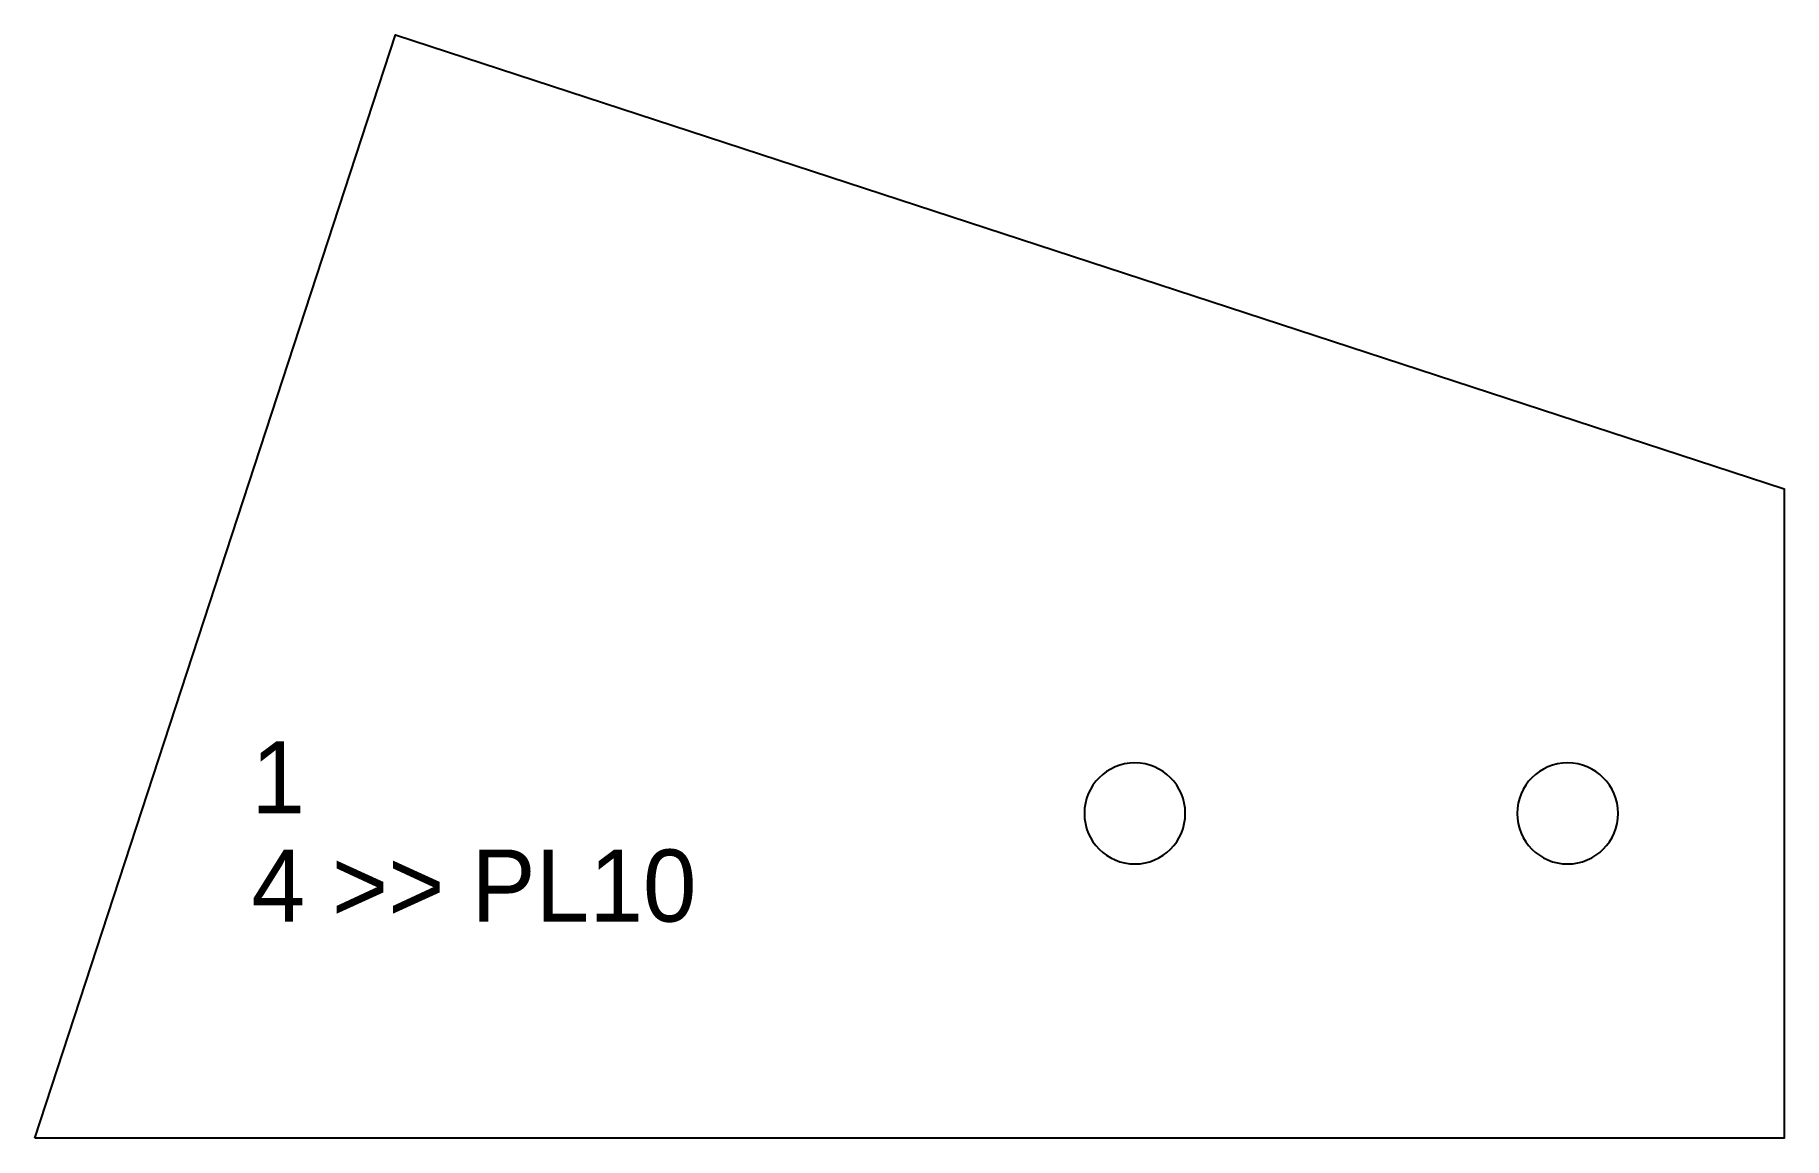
# Model space of a CAD drawing. Extents: x 0 to 242, y 0 to 153.
import ezdxf

# ---------------------------------------------------------------- set-up
doc = ezdxf.new("R2010")
doc.units = 0
for name, color, linetype in [('CUT', 7, 'CONTINUOUS'), ('HOLE', 7, 'CONTINUOUS'), ('SCRIBE', 3, 'CONTINUOUS'), ('TEXT', 7, 'CONTINUOUS')]:
    doc.layers.add(name, color=color, linetype=linetype)

msp = doc.modelspace()

# ---------------------------------------------------------------- linework, layer by layer
at = {"layer": 'CUT', "color": 7, "linetype": 'CONTINUOUS'}
msp.add_lwpolyline([(0, 0), (50, 152.93), (242.48, 90), (242.48, 0)], close=True, dxfattribs=at)
at = {"layer": 'HOLE', "color": 7, "linetype": 'CONTINUOUS'}
for points in [[(152.48, 52, 1), (152.48, 38, 1)], [(212.48, 52, 1), (212.48, 38, 1)]]:
    msp.add_lwpolyline(points, format="xyb", close=True, dxfattribs=at)

# ---------------------------------------------------------------- texts
at = {"layer": 'SCRIBE', "color": 3}
msp.add_text('1', height=10, dxfattribs=at).set_placement((30, 45))
at = {"layer": 'TEXT', "color": 7}
msp.add_text('4 >> PL10', height=10, dxfattribs=at).set_placement((30, 30))

doc.saveas('drawing.dxf')
